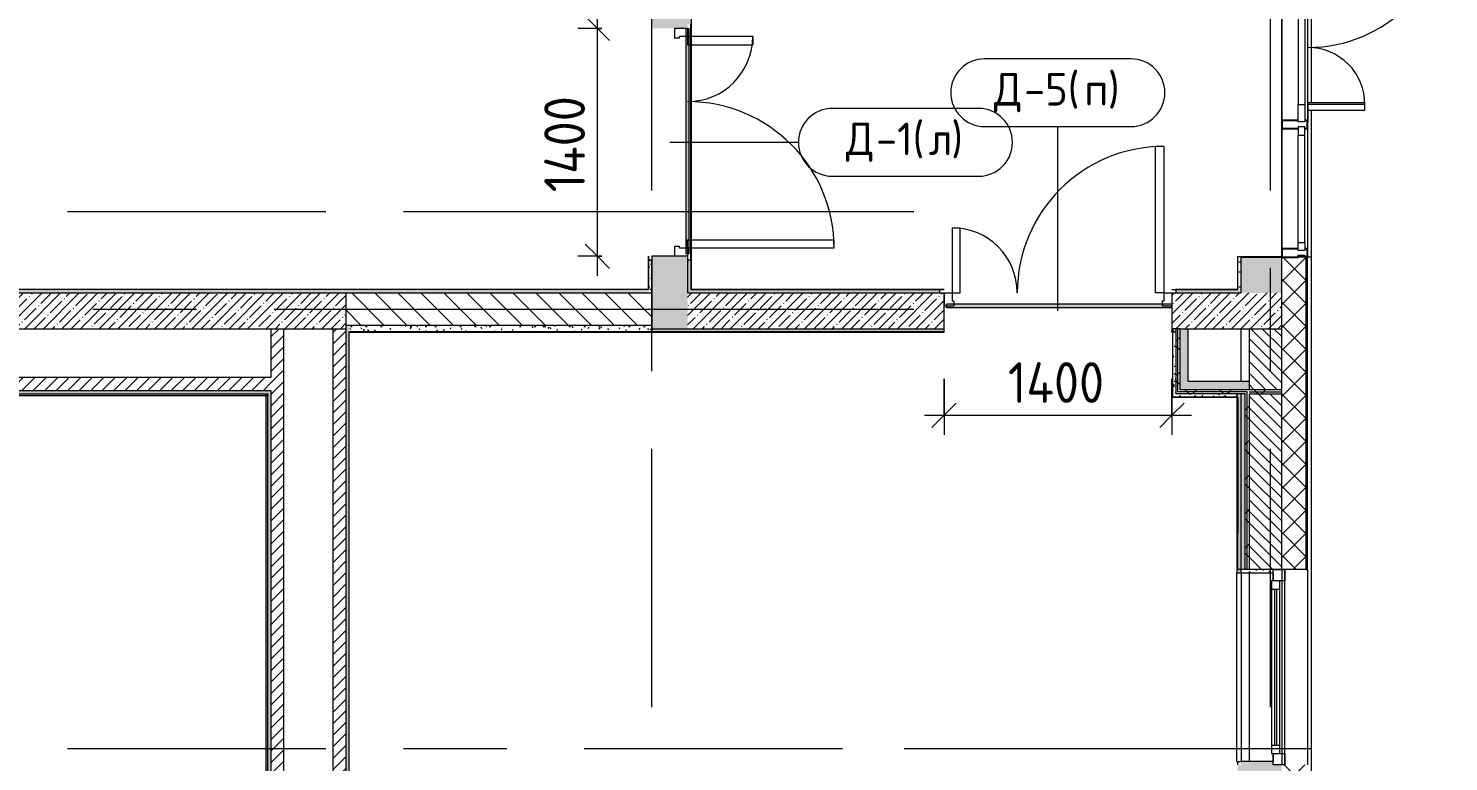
# Model space of a CAD drawing. Header units: millimetres. Extents: x 81459 to 274965, y -8553 to 29000.
# Drawn here: x 117380 to 126105, y 7720 to 12225 of the extents above; entities that cross this region are included whole.
import ezdxf

# ---------------------------------------------------------------- set-up
doc = ezdxf.new("R2010")
doc.units = ezdxf.units.MM
doc.linetypes.add('Осевая', pattern=[3175, 635, -476.25, 1587.5, -476.25])
for name, color, linetype, lineweight in [('A-ANNO-DIMS', 7, 'Continuous', 9), ('A-ANNO-DIMS-100', 7, 'Continuous', 9), ('A-DETL-GENF', 7, 'Continuous', 9), ('A-DOOR-IDEN', 7, 'Continuous', 9), ('A-GLAZ', 7, 'Continuous', 9), ('A-GLAZ-1', 7, 'Continuous', 13), ('A-GLAZ-CWMG', 7, 'Continuous', 9), ('A-GLAZ-CWMG-1', 7, 'Continuous', 25), ('A-WALL', 7, 'Continuous', 9), ('I-WALL', 7, 'Continuous', 9), ('Ограждение', 7, 'Continuous', 9), ('Оси', 7, 'Continuous', 9), ('Оси-2', 7, 'Осевая', 9), ('Поручни', 7, 'Continuous', 9)]:
    doc.layers.add(name, color=color, linetype=linetype, lineweight=lineweight)
for name, color, linetype, lineweight, true_color in [('A-DOOR-1', 1, 'Continuous', 9, 0xff0000), ('A-DOOR-2', 1, 'Continuous', 13, 0xff0000), ('A-DOOR-FRAM-1', 1, 'Continuous', 13, 0xff0000), ('A-WALL-1', 7, 'Continuous', 9, 0x3c3c3c), ('A-WALL-FNSH-1', 7, 'Continuous', 9, 0x3c3c3c)]:
    doc.layers.add(name, color=color, linetype=linetype, lineweight=lineweight, true_color=true_color)
doc.styles.add('GOST Common', font='GOST_Common.ttf', dxfattribs={"height": 200})
doc.styles.add('ISOCPEUR', font='isocpeur.ttf', dxfattribs={"width": 0.9, "height": 250})
doc.dimstyles.new('ISO-2_5_0_9К_БОЛЬШОЙ', dxfattribs={"dimscale": 304.8, "dimtxt": 248.995294, "dimasz": 0.492126, "dimexe": 0.393701, "dimexo": 0.984252, "dimgap": 0, "dimtad": 1, "dimdec": 0, "dimrnd": 10, "dimzin": 0, "dimdsep": 46, "dimtxsty": 'ISOCPEUR', "dimblk1": 'OBLIQUE', "dimblk2": 'OBLIQUE', "dimsah": 1, "dimcen": 0.09, "dimdle": 0.393701, "dimazin": 0, "dimtfac": 1, "dimtdec": 4, "dimtix": 1, "dimtmove": 0, "dimatfit": 3, "dimfxl": 1, "dimtvp": 1, "dimtolj": 1, "dimtzin": 0, "dimarcsym": 2})
pattern_1 = [(45, (0, 0), (-57.024626, 57.024626), []), (45, (57.025, 0), (-57.024626, 57.024626), [100.806, -20.161, 3.353, -16.808])]
pattern_2 = [(45, (0, 0), (-35.35534, 35.35534), [])]
pattern_3 = [(0, (0, 0), (121.92, 30.48), [10.058, -81.382, 10.058, -81.382, -487.68]), (0, (0, 0), (121.92, 30.48), [-182.88, 10.058, -172.822, 10.058, -81.382, -213.36]), (0, (0, 0), (121.92, 30.48), [-457.2, 10.058, -50.902, 10.058, -142.342]), (120, (45.72, 15.24), (-87.356454, 90.345817), [10.058, -81.382, 10.058, -81.382, -487.68]), (120, (45.72, 15.24), (-87.356454, 90.345817), [-182.88, 10.058, -172.822, 10.058, -81.382, -213.36]), (120, (45.72, 15.24), (-87.356454, 90.345817), [-457.2, 10.058, -50.902, 10.058, -142.342]), (240, (60.96, 76.2), (-34.563546, -120.825817), [10.058, -81.382, 10.058, -81.382, -487.68]), (240, (60.96, 76.2), (-34.563546, -120.825817), [-182.88, 10.058, -172.822, 10.058, -81.382, -213.36]), (240, (60.96, 76.2), (-34.563546, -120.825817), [-457.2, 10.058, -50.902, 10.058, -142.342])]
pattern_4 = [(45, (0, 0), (-106.06602, 106.06602), []), (135, (0, 0), (-106.06602, -106.06602), [])]

# ---------------------------------------------------------------- blocks, each defined once
blk = doc.blocks.new('110_Дверь_СКБ_2Ст - Д-5_п_ Из игровой в коридор-32679362-План заполнения и маркировки дверных проемов 1 этажа в осях 23_1-33')
at = {"layer": 'A-DOOR-1'}
for centre, radius, start, end in [((662.5, 110), 900, 90, 180), ((-637.5, 110), 400, 360, 90)]:
    blk.add_arc(centre, radius, start, end, dxfattribs=at)
at = {"layer": 'A-DOOR-2'}
for p, q in [((662.5, 1010), (612.5, 1010)), ((612.5, 110), (612.5, 1010)), ((662.5, 1010), (662.5, 110)), ((-637.5, 510), (-587.5, 510)), ((-637.5, 510), (-637.5, 110)), ((-587.5, 110), (-587.5, 510)), ((-637.5, 110), (-587.5, 110)), ((662.5, 110), (612.5, 110))]:
    blk.add_line(p, q, dxfattribs=at)
at = {"layer": 'A-DOOR-FRAM-1'}
for p, q in [((-687.5, 110), (-687.5, 30)), ((-687.5, 110), (-637.5, 110)), ((-637.5, 110), (-637.5, 60)), ((662.5, 110), (662.5, 60)), ((662.5, 110), (712.5, 110)), ((712.5, 110), (712.5, 30)), ((-687.5, 30), (-627.5, 30)), ((-627.5, 60), (-637.5, 60)), ((-627.5, 60), (-627.5, 30)), ((652.5, 60), (652.5, 30)), ((662.5, 60), (652.5, 60)), ((652.5, 30), (712.5, 30))]:
    blk.add_line(p, q, dxfattribs=at)
blk = doc.blocks.new('110_Дверь_СКБ_2Ст - Д-1_л_Лестничная клетка EIS60 2-32142534-План заполнения и маркировки дверных проемов 1 этажа в осях 23_1-33')
at = {"layer": 'A-DOOR-1'}
for centre, radius, start, end in [((662.5, 110), 900, 90, 180), ((-637.5, 110), 400, 360, 90)]:
    blk.add_arc(centre, radius, start, end, dxfattribs=at)
at = {"layer": 'A-DOOR-2'}
for p, q in [((662.5, 1010), (612.5, 1010)), ((612.5, 110), (612.5, 1010)), ((662.5, 1010), (662.5, 110)), ((-637.5, 510), (-587.5, 510)), ((-637.5, 510), (-637.5, 110)), ((-587.5, 110), (-587.5, 510)), ((-637.5, 110), (-587.5, 110)), ((662.5, 110), (612.5, 110))]:
    blk.add_line(p, q, dxfattribs=at)
at = {"layer": 'A-DOOR-FRAM-1'}
for p, q in [((-687.5, 110), (-687.5, 30)), ((-687.5, 110), (-637.5, 110)), ((-637.5, 110), (-637.5, 60)), ((662.5, 110), (662.5, 60)), ((662.5, 110), (712.5, 110)), ((712.5, 110), (712.5, 30)), ((-687.5, 30), (-627.5, 30)), ((-627.5, 60), (-637.5, 60)), ((-627.5, 60), (-627.5, 30)), ((652.5, 60), (652.5, 30)), ((662.5, 60), (652.5, 60)), ((652.5, 30), (712.5, 30))]:
    blk.add_line(p, q, dxfattribs=at)
blk = doc.blocks.new('120_Окно_СКБ_1Ст - 120_Окно_СКБ_1Ст 1200х2500_h_ с форточкой 3-24161067-План заполнения и маркировки дверных проемов 1 этажа в осях 23_1-33')
at = {"layer": 'A-GLAZ'}
for p, q in [((600, -57), (-600, -57)), ((-580, -127), (-530, -127)), ((-480, -107), (480, -107)), ((480, -117), (-480, -117)), ((530, -127), (580, -127))]:
    blk.add_line(p, q, dxfattribs=at)
at = {"layer": 'A-GLAZ-1'}
for p, q in [((-600, -127), (-600, -57)), ((-600, -57), (-530, -57)), ((-530, -57), (-530, -127)), ((530, -87), (-530, -87)), ((-530, -87), (-530, -137)), ((-480, -137), (-480, -87)), ((480, -137), (480, -87)), ((530, -127), (530, -57)), ((530, -57), (600, -57)), ((530, -137), (530, -87)), ((600, -57), (600, -127)), ((-530, -127), (-600, -127)), ((-530, -137), (530, -137)), ((600, -127), (530, -127))]:
    blk.add_line(p, q, dxfattribs=at)
blk = doc.blocks.new('PNS_Панель прямоугольная - Нр_Стекло - 40мм-24160822-План заполнения и маркировки дверных проемов 1 этажа в осях 23_1-33')
at = {"layer": 'A-GLAZ'}
for p, q in [((-330, 40), (330, 40)), ((-330, 0), (330, 0))]:
    blk.add_line(p, q, dxfattribs=at)
at = {"layer": 'A-GLAZ-1'}
for p, q in [((-380, 0), (-380, 40)), ((-380, 40), (-330, 40)), ((-330, 40), (-330, 0)), ((380, 40), (330, 40)), ((330, 40), (330, 0)), ((380, 0), (380, 40)), ((-330, 0), (-380, 0)), ((330, 0), (380, 0))]:
    blk.add_line(p, q, dxfattribs=at)
blk = doc.blocks.new('Прямоугольный импост - Импост структурный с накладкой - 160мм-23689442-План заполнения и маркировки дверных проемов 1 этажа в осях 23_1-33')
at = {"layer": 'A-GLAZ-CWMG'}
for p, q in [((125081, 11610), (125081, 10870)), ((125238, 11610), (125238, 10870))]:
    blk.add_line(p, q, dxfattribs=at)
blk = doc.blocks.new('Дверь_Витражная_СКБ_2Ст - ВН-6-31912847-План заполнения и маркировки дверных проемов 1 этажа в осях 23_1-33')
at = {"layer": 'A-DETL-GENF'}
for p, q in [((-715, -20), (-715, -17)), ((-715, -17), (-715, -20)), ((-607, -20), (-715, -20)), ((-715, -20), (-607, -20)), ((-598, -20), (-643, -20)), ((-643, -20), (-643, -370)), ((-607, -17), (-607, -20)), ((-607, -20), (-607, -17)), ((-598, -370), (-598, -20)), ((562, -20), (562, -884)), ((607, -20), (562, -20)), ((607, -17), (607, -20)), ((607, -17), (607, -20)), ((607, -884), (607, -20)), ((607, -20), (715, -20)), ((607, -20), (715, -20)), ((715, -20), (715, -17)), ((715, -20), (715, -17)), ((-643, -370), (-598, -370)), ((562, -884), (607, -884))]:
    blk.add_line(p, q, dxfattribs=at)
at = {"layer": 'A-DOOR-1'}
for p, q in [((-607, -370), (-607, -20)), ((607, -884), (607, -20))]:
    blk.add_line(p, q, dxfattribs=at)
for centre, radius, start, end in [((-607, -20), 350, 270, 0), ((607, -20), 864, 180, 270)]:
    blk.add_arc(centre, radius, start, end, dxfattribs=at)
at = {"layer": 'A-DOOR-2'}
for p, q in [((-715, 40), (-607, 40)), ((-715, 0), (-715, 40)), ((-607, 40), (-607, 0)), ((607, 40), (715, 40)), ((607, 0), (607, 40)), ((715, 40), (715, 0)), ((-607, 0), (-715, 0)), ((715, 0), (607, 0))]:
    blk.add_line(p, q, dxfattribs=at)
blk = doc.blocks.new('Прямоугольный импост - Импост структурный с накладкой - 160мм-23689444-План заполнения и маркировки дверных проемов 1 этажа в осях 23_1-33')
at = {"layer": 'A-GLAZ-CWMG'}
for p, q in [((125081, 13070), (125081, 11660)), ((125238, 13070), (125238, 11660)), ((125181, 12972), (125181, 11758)), ((125221, 12972), (125221, 11758))]:
    blk.add_line(p, q, dxfattribs=at)
blk = doc.blocks.new('Прямоугольный импост - Импост структурный с накладкой - 160мм-22960522-План заполнения и маркировки дверных проемов 1 этажа в осях 23_1-33')
at = {"layer": 'A-GLAZ-CWMG-1'}
for p, q in [((-25, 0), (-25, 17)), ((-25, 17), (25, 17)), ((25, 17), (25, 0)), ((-25, -140), (-25, -40)), ((25, -40), (25, -140)), ((25, -140), (-25, -140))]:
    blk.add_line(p, q, dxfattribs=at)
blk = doc.blocks.new('Прямоугольный импост - Импост структурный с накладкой - 160мм-18691766-План заполнения и маркировки дверных проемов 1 этажа в осях 23_1-33')
at = {"layer": 'A-GLAZ-CWMG-1'}
for p, q in [((0, 17), (-50, 17)), ((-50, 17), (-50, 0)), ((-10, -40), (-10, 0)), ((-10, 0), (0, 0)), ((0, 0), (0, 17)), ((-50, -40), (-50, -140)), ((0, -40), (-10, -40)), ((0, -140), (0, -40)), ((-50, -140), (0, -140))]:
    blk.add_line(p, q, dxfattribs=at)
blk = doc.blocks.new('Ограждение - Ограждение-32872655-План заполнения и маркировки дверных проемов 1 этажа в осях 23_1-33')
at = {"layer": 'Ограждение'}
blk.add_hatch(color=256, dxfattribs=at).paths.add_polyline_path([(124405, 10510), (124405, 10530), (123020, 10530), (123020, 10510)])
at = {"layer": 'Поручни'}
for p, q in [((123020, 10510), (123020, 10530)), ((124405, 10530), (123020, 10530)), ((123020, 10510), (124405, 10510))]:
    blk.add_line(p, q, dxfattribs=at)
blk = doc.blocks.new('Ограждение - Ограждение-33123545-План заполнения и маркировки дверных проемов 1 этажа в осях 23_1-33')
at = {"layer": 'Ограждение'}
blk.add_hatch(color=256, dxfattribs=at).paths.add_polyline_path([(121419.7, 10839.9), (121439.7, 10839.9), (121439.7, 12224.9), (121419.7, 12224.9)])
at = {"layer": 'Поручни'}
for p, q in [((121419.7, 12224.9), (121439.7, 12224.9)), ((121419.7, 12224.9), (121419.7, 10839.9)), ((121439.7, 10839.9), (121439.7, 12224.9)), ((121439.7, 10839.9), (121419.7, 10839.9))]:
    blk.add_line(p, q, dxfattribs=at)
blk = doc.blocks.new('М_двери - Типоразмер_рамка-25223575-План заполнения и маркировки дверных проемов 1 этажа в осях 23_1-33')
at = {"layer": 'A-DOOR-IDEN'}
for p, q in [((4.496, 2.08), (-4.496, 2.08)), ((-4.496, -2.08), (4.496, -2.08))]:
    blk.add_line(p, q, dxfattribs=at)
for centre, start, end in [((-4.496, 0), 90, 270), ((4.496, 0), 270, 90)]:
    blk.add_arc(centre, 2.08, start, end, dxfattribs=at)
blk = doc.blocks.new('DIMBLOCK55-План заполнения и маркировки дверных проемов 1 этажа в осях 23_1-33')
at = {"layer": 'A-ANNO-DIMS-100'}
for p, q in [((120875.8, 10705), (120875.8, 12345)), ((120902, 12225), (120755.8, 12225)), ((120875.8, 12225), (120902, 12225)), ((120902, 10825), (120755.8, 10825)), ((120875.8, 10825), (120902, 10825))]:
    blk.add_line(p, q, dxfattribs=at)
at = {"layer": 'A-ANNO-DIMS-100', "lineweight": 20}
for p, q in [((120875.8, 12225), (120800.8, 12300)), ((120875.8, 12225), (120950.8, 12150)), ((120875.8, 10825), (120800.8, 10900)), ((120875.8, 10825), (120950.8, 10750))]:
    blk.add_line(p, q, dxfattribs=at)
at = {"layer": 'A-ANNO-DIMS-100', "color": 0, "insert": (120549.2, 11218.5), "char_height": 250, "width": 735.494, "attachment_point": 1, "rotation": 90, "line_spacing_factor": 1.149209, "style": 'ISOCPEUR'}
blk.add_mtext('1400', dxfattribs=at)
blk = doc.blocks.new('_Oblique')
at = {"color": 0, "linetype": 'ByBlock', "lineweight": -2}
blk.add_line((-0.5, -0.5), (0.5, 0.5), dxfattribs=at)
blk = doc.blocks.new('DIMBLOCK56-План заполнения и маркировки дверных проемов 1 этажа в осях 23_1-33')
at = {"layer": 'A-ANNO-DIMS-100'}
for p, q in [((123005, 10072), (123005, 9727.7)), ((123005, 9847.7), (123005, 10072)), ((124405, 10072), (124405, 9727.7)), ((124405, 9847.7), (124405, 10072)), ((122885, 9847.7), (124525, 9847.7))]:
    blk.add_line(p, q, dxfattribs=at)
at = {"layer": 'A-ANNO-DIMS-100', "lineweight": 20}
for p, q in [((123005, 9847.7), (123080, 9922.7)), ((124405, 9847.7), (124480, 9922.7)), ((123005, 9847.7), (122930, 9772.7)), ((124405, 9847.7), (124330, 9772.7))]:
    blk.add_line(p, q, dxfattribs=at)
at = {"layer": 'A-ANNO-DIMS-100', "color": 0, "insert": (123398.5, 10174.3), "char_height": 250, "width": 735.494, "attachment_point": 1, "line_spacing_factor": 1.149209, "style": 'ISOCPEUR'}
blk.add_mtext('1400', dxfattribs=at)

msp = doc.modelspace()

# ---------------------------------------------------------------- hatches: boundary and pattern name
at = {"layer": 'A-WALL'}
h = msp.add_hatch(dxfattribs=at)
h.set_pattern_fill('FP_5', color=256, style=0, pattern_type=2)
h.set_pattern_definition([(45, (0, 0), (-70.71068, 70.71068), []), (135, (0, 0), (-70.71068, -70.71068), [])])
h.paths.add_polyline_path([(125080, -250), (125230, -250), (125230, 7700), (125080, 7700), (125080, -100)])
h.paths.add_polyline_path([(125230, 8900), (125230, 10820), (125080, 10820), (125080, 8900)])
h.paths.add_polyline_path([(125080, 13120), (125230, 13120), (125230, 13670), (125080, 13670)])
h.paths.add_polyline_path([(125080, 15220), (125230, 15220), (125230, 21550), (125080, 21550), (125080, 17271)])
h = msp.add_hatch(dxfattribs=at)
h.set_pattern_fill('FP_1', color=256, style=0, pattern_type=2)
h.set_pattern_definition([(135, (0, 0), (-35.35534, -35.35534), [])])
h.paths.add_polyline_path([(125080, 8900), (125080, 9980), (124880, 9980), (124880, 8900)])
h.paths.add_polyline_path([(125080, 10005), (125080, 10380), (124880, 10380), (124880, 10005)])
at = {"layer": 'I-WALL'}
h = msp.add_hatch(dxfattribs=at)
h.set_pattern_fill('FP_2', color=256, style=0, pattern_type=2)
h.set_pattern_definition(pattern_1)
h.paths.add_polyline_path([(124830, 10600), (125080, 10600), (125080, 10820), (124830, 10820)])
h.paths.add_polyline_path([(125080, 13120), (125080, 13670), (124830, 13670), (124830, 13120)])
h.paths.add_polyline_path([(125080, 15220), (125080, 21400), (124830, 21400), (124830, 15220)])
h = msp.add_hatch(dxfattribs=at)
h.set_pattern_fill('FP_31', color=256, style=0, pattern_type=2)
h.set_pattern_definition(pattern_3)
h.paths.add_polyline_path([(121430, 10600), (121450, 10600), (121450, 10800), (121430, 10800)])
h.paths.add_polyline_path([(121430, 12250), (121450, 12250), (121450, 18830), (121430, 18830), (121430, 12399.2)])
h = msp.add_hatch(dxfattribs=at)
h.set_pattern_fill('FP_2', color=256, style=0, pattern_type=2)
h.set_pattern_definition(pattern_1)
h.paths.add_polyline_path([(121430, 10380), (121430, 10825), (121210, 10825), (121210, 10380)])
h.paths.add_polyline_path([(121430, 12225), (121430, 13400), (121210, 13400), (121210, 12225)])
h.paths.add_polyline_path([(121430, 13900), (121430, 18600), (121210, 18600), (121210, 13900), (121222, 13900)])
h = msp.add_hatch(dxfattribs=at)
h.set_pattern_fill('FP_31', color=256, style=0, pattern_type=2)
h.set_pattern_definition(pattern_3)
h.paths.add_polyline_path([(124810, 10620), (124830, 10620), (124830, 10821), (124810, 10820)])
h.paths.add_polyline_path([(124810, 13120), (124830, 13120), (124830, 13450), (124810, 13450), (124810, 13429)])
h = msp.add_hatch(dxfattribs=at)
h.set_pattern_fill('FP_31', color=256, style=0, pattern_type=2)
h.set_pattern_definition(pattern_3)
h.paths.add_polyline_path([(121190, 10600), (121210, 10600), (121210, 10800), (121190, 10800), (121190, 10620)])
h.paths.add_polyline_path([(121210, 12250), (121210, 12430), (121190, 12430), (121190, 12250)])
h = msp.add_hatch(dxfattribs=at)
h.set_pattern_fill('FP_31', color=256, style=0, pattern_type=2)
h.set_pattern_definition(pattern_3)
h.paths.add_polyline_path([(121190, 10600), (121190, 10620), (111180, 10620), (111180, 10600), (119131.8, 10600)])
h.paths.add_polyline_path([(110230, 10600), (110230, 10620), (109130, 10620), (109130, 10600)])
h.paths.add_polyline_path([(107680, 10600), (107680, 10620), (105095, 10620), (105095, 10600), (105839.1, 10600)])
h.paths.add_polyline_path([(103645, 10600), (103645, 10620), (100809, 10620), (100809, 10600)])
h = msp.add_hatch(dxfattribs=at)
h.set_pattern_fill('FP_4', color=256, style=0, pattern_type=2)
h.set_pattern_definition([(135, (0, 0), (-70.71068, -70.71068), [])])
h.paths.add_polyline_path([(121210, 10400), (121210, 10600), (119330, 10600), (119330, 10400)])
h.paths.add_polyline_path([(111930, 10400), (111930, 10600), (111180, 10600), (111180, 10400)])
h.paths.add_polyline_path([(110230, 10400), (110230, 10600), (109105, 10600), (109105, 10400), (110150, 10400)])
h.paths.add_polyline_path([(107350, 10400), (107705, 10400), (107705, 10600), (107350, 10600)])
h = msp.add_hatch(dxfattribs=at)
h.set_pattern_fill('FP_2', color=256, style=0, pattern_type=2)
h.set_pattern_definition(pattern_1)
h.paths.add_polyline_path([(119330, 10380), (119330, 10600), (111930, 10600), (111930, 10380), (119131.8, 10380)])
h = msp.add_hatch(dxfattribs=at)
h.set_pattern_fill('FP_2', color=256, style=0, pattern_type=2)
h.set_pattern_definition(pattern_1)
h.paths.add_polyline_path([(124880, 10380), (125080, 10380), (125080, 10600), (124405, 10600), (124405, 10380), (124781.2, 10380)])
h.paths.add_polyline_path([(123005, 10380), (123005, 10600), (121430, 10600), (121430, 10380), (121790.4, 10380)])
h = msp.add_hatch(dxfattribs=at)
h.set_pattern_fill('FP_31', color=256, style=0, pattern_type=2)
h.set_pattern_definition(pattern_3)
h.paths.add_polyline_path([(124830, 10600), (124830, 10620), (124430, 10620), (124430, 10600), (124448.9, 10600)])
h.paths.add_polyline_path([(121790.4, 10600), (122980, 10600), (122980, 10620), (121450, 10620), (121450, 10600)])
h = msp.add_hatch(dxfattribs=at)
h.set_pattern_fill('FP_31', color=256, style=0, pattern_type=2)
h.set_pattern_definition(pattern_3)
h.paths.add_polyline_path([(119350, 5180), (119350, 10400), (119330, 10400), (119330, 5180)])
h = msp.add_hatch(dxfattribs=at)
h.set_pattern_fill('FP_31', color=256, style=0, pattern_type=2)
h.set_pattern_definition(pattern_3)
h.paths.add_polyline_path([(119350, 10360), (121210, 10360), (121210, 10400), (119350, 10400)])
h = msp.add_hatch(dxfattribs=at)
h.set_pattern_fill('FP_3', color=256, style=0, pattern_type=2)
h.set_pattern_definition(pattern_2)
h.paths.add_polyline_path([(118950, 5400), (118950, 10380), (118870, 10380), (118870, 5400)])
h = msp.add_hatch(dxfattribs=at)
h.set_pattern_fill('FP_3', color=256, style=0, pattern_type=2)
h.set_pattern_definition(pattern_2)
h.paths.add_polyline_path([(119330, 5400), (119330, 10380), (119250, 10380), (119250, 5400)])
h = msp.add_hatch(dxfattribs=at)
h.set_pattern_fill('FP_31', color=256, style=0, pattern_type=2)
h.set_pattern_definition(pattern_3)
h.paths.add_polyline_path([(124405, 10360), (124430, 10360), (124430, 10380), (124405, 10380)])
h.paths.add_polyline_path([(123005, 10360), (123005, 10380), (121210, 10380), (121210, 10360), (121790.4, 10360)])
h = msp.add_hatch(dxfattribs=at)
h.set_pattern_fill('FP_31', color=256, style=0, pattern_type=2)
h.set_pattern_definition(pattern_3)
h.paths.add_polyline_path([(124430, 9980), (124430, 10380), (124410, 10380), (124410, 9980)])
h = msp.add_hatch(dxfattribs=at)
h.set_pattern_fill('FP_32', color=256, style=0, pattern_type=2)
h.set_pattern_definition(pattern_4)
h.paths.add_polyline_path([(124442.5, 9980), (124442.5, 10380), (124430, 10380), (124430, 9980)])
h = msp.add_hatch(dxfattribs=at)
h.set_pattern_fill('FP_32', color=256, style=0, pattern_type=2)
h.set_pattern_definition(pattern_4)
h.paths.add_polyline_path([(124442.5, 9992.5), (124455, 9992.5), (124455, 10380), (124442.5, 10380)])
for points in [[(124505, 10005), (124505, 10380), (124455, 10380), (124455, 10005)], [(124880, 10005), (124880, 10055), (124505, 10055), (124505, 10005), (124781.2, 10005)], [(118850, 9969), (118850, 9980), (112030, 9980), (112030, 9969), (116473.3, 9969)], [(118850, 5420), (118850, 9980), (118839, 9980), (118839, 5420)], [(124805, 8879.5), (124830, 8879.5), (124830, 8900), (124855, 8900), (124855, 9980), (124805, 9980), (124805, 9959)]]:
    msp.add_hatch(color=256, dxfattribs=at).paths.add_polyline_path(points)
h = msp.add_hatch(dxfattribs=at)
h.set_pattern_fill('FP_3', color=256, style=0, pattern_type=2)
h.set_pattern_definition(pattern_2)
h.paths.add_polyline_path([(118870, 10000), (118870, 10080), (112010, 10080), (112010, 10000), (116473.3, 10000)])
h = msp.add_hatch(dxfattribs=at)
h.set_pattern_fill('FP_31', color=256, style=0, pattern_type=2)
h.set_pattern_definition(pattern_3)
h.paths.add_polyline_path([(118850, 9980), (118870, 9980), (118870, 10000), (112030, 10000), (112030, 9980), (118839, 9980)])
h = msp.add_hatch(dxfattribs=at)
h.set_pattern_fill('FP_31', color=256, style=0, pattern_type=2)
h.set_pattern_definition(pattern_3)
h.paths.add_polyline_path([(118850, 5420), (118870, 5420), (118870, 9980), (118850, 9980), (118850, 5431)])
h = msp.add_hatch(dxfattribs=at)
h.set_pattern_fill('FP_31', color=256, style=0, pattern_type=2)
h.set_pattern_definition(pattern_3)
h.paths.add_polyline_path([(124448.9, 9960), (124810, 9960), (124810, 9980), (124410, 9980), (124410, 9960)])
h = msp.add_hatch(dxfattribs=at)
h.set_pattern_fill('FP_32', color=256, style=0, pattern_type=2)
h.set_pattern_definition(pattern_4)
h.paths.add_polyline_path([(124855, 9980), (124867.5, 9980), (124867.5, 9992.5), (124442.5, 9992.5), (124442.5, 9980), (124830, 9980)])
h.paths.add_polyline_path([(124880, 9980), (125080, 9980), (125080, 9992.5), (124880, 9992.5)])
h = msp.add_hatch(dxfattribs=at)
h.set_pattern_fill('FP_32', color=256, style=0, pattern_type=2)
h.set_pattern_definition(pattern_4)
h.paths.add_polyline_path([(124781.2, 9992.5), (125080, 9992.5), (125080, 10005), (124455, 10005), (124455, 9992.5), (124505, 9992.5)])
h = msp.add_hatch(dxfattribs=at)
h.set_pattern_fill('FP_31', color=256, style=0, pattern_type=2)
h.set_pattern_definition(pattern_3)
h.paths.add_polyline_path([(124830, 160), (124830, 7700), (124810, 7700), (124810, 160)])
h.paths.add_polyline_path([(124830, 8900), (124830, 9980), (124810, 9980), (124810, 8900)])
h = msp.add_hatch(dxfattribs=at)
h.set_pattern_fill('FP_32', color=256, style=0, pattern_type=2)
h.set_pattern_definition(pattern_4)
h.paths.add_polyline_path([(124867.5, 8900), (124867.5, 9980), (124855, 9980), (124855, 8900)])
h = msp.add_hatch(dxfattribs=at)
h.set_pattern_fill('FP_32', color=256, style=0, pattern_type=2)
h.set_pattern_definition(pattern_4)
h.paths.add_polyline_path([(124867.5, 8900), (124880, 8900), (124880, 9992.5), (124867.5, 9992.5), (124867.5, 9963.3)])
h = msp.add_hatch(dxfattribs=at)
h.set_pattern_fill('FP_31', color=256, style=0, pattern_type=2)
h.set_pattern_definition(pattern_3)
h.paths.add_polyline_path([(125028, 8880), (125028, 8900), (124830, 8900), (124830, 8880)])
h = msp.add_hatch(dxfattribs=at)
h.set_pattern_fill('FP_2', color=256, style=0, pattern_type=2)
h.set_pattern_definition(pattern_1)
h.paths.add_polyline_path([(125080, -100), (125080, 7700), (125028, 7700), (125028, 7720), (124830, 7720), (124830, -100)])

# ---------------------------------------------------------------- linework, layer by layer
at = {"layer": 'A-DOOR-IDEN'}
for p, q in [((123705, 10490), (123704.2, 11621.9)), ((121320, 11525), (122110.6, 11525))]:
    msp.add_line(p, q, dxfattribs=at)
at = {"layer": 'A-WALL'}
for p, q in [((125080, 8900), (125080, 21400)), ((125260, 12927), (125260, 11767)), ((125260, 11722), (125260, -280)), ((124810, 10620), (124810, 10821)), ((125230, 8900), (125230, 10820)), ((125233, 8900), (125233, 10820)), ((125260, 10820), (125238, 10820)), ((121190, 10620), (121190, 10800)), ((121450, 10800), (121450, 10620)), ((121190, 10620), (111180, 10620)), ((122980, 10620), (121450, 10620)), ((121450, 10620), (121451, 10620)), ((121451, 10621), (121451, 10620)), ((121451, 10620), (122980, 10620)), ((124809, 10620), (124430, 10620)), ((124430, 10620), (124809, 10620)), ((124809, 10620), (124809, 10621)), ((124809, 10620), (124810, 10620)), ((124809, 10620), (124810, 10620)), ((119350, 5180), (119350, 10360)), ((121210, 10360), (119350, 10360)), ((121210, 10380), (123005, 10380)), ((124455, 10380), (124405, 10380)), ((124430, 10380), (124430, 9980)), ((124442.5, 9992.5), (124442.5, 10380)), ((124455, 10005), (124455, 10380)), ((112030, 9980), (118850, 9980)), ((118850, 9980), (118850, 9969)), ((124855, 9980), (124430, 9980)), ((124867.5, 9992.5), (124442.5, 9992.5)), ((125080, 10005), (124455, 10005)), ((124855, 8900), (124855, 9980)), ((124867.5, 8900), (124867.5, 9992.5)), ((124880, 9992.5), (125080, 9992.5)), ((124880, 9980), (124880, 8900)), ((124880, 9980), (125080, 9980)), ((125238, 8900), (125238, 7700))]:
    msp.add_line(p, q, dxfattribs=at)
at = {"layer": 'A-WALL-1'}
for p, q in [((121210, 10825), (121210, 10360)), ((121430, 10825), (121210, 10825)), ((121430, 10825), (121430, 10600)), ((124830, 10821), (124810, 10821)), ((124830, 10600), (124830, 10821)), ((125230, 10820), (125080, 10820)), ((121210, 10800), (121190, 10800)), ((121210, 10600), (121210, 10800)), ((121450, 10800), (121430, 10800)), ((111180, 10600), (121210, 10600)), ((119330, 10600), (119330, 5179)), ((121430, 10600), (123005, 10600)), ((122980, 10600), (122980, 10620)), ((123005, 10360), (123005, 10600)), ((124405, 10600), (124405, 10360)), ((124405, 10600), (124830, 10600)), ((124430, 10620), (124430, 10600)), ((121210, 10400), (119330, 10400)), ((121210, 10360), (121210, 10400)), ((111930, 10380), (119330, 10380)), ((118870, 10380), (118870, 10080)), ((118950, 5400), (118950, 10380)), ((119250, 10380), (119250, 5400)), ((121210, 10360), (123005, 10360)), ((124405, 10360), (124430, 10360)), ((124410, 10380), (124410, 10359.5)), ((124455, 10380), (125080, 10380)), ((124505, 10055), (124505, 10380)), ((124880, 10380), (124880, 10005)), ((118870, 10080), (112010, 10080)), ((124880, 10055), (124505, 10055)), ((112010, 10000), (118870, 10000)), ((118870, 10000), (118870, 5400)), ((124805, 9980), (124805, 8879.5)), ((124805, 9960), (124810, 9960)), ((124810, 9960), (124810, 9123.3)), ((124830, 8880), (124830, 9980)), ((125230, 8900), (124810, 8900)), ((125028, 8880), (125028, 8900)), ((124805, 8879.5), (124830, 8879.5)), ((124830, 8880), (125028, 8880))]:
    msp.add_line(p, q, dxfattribs=at)
at = {"layer": 'A-WALL-FNSH-1'}
for p, q in [((121190, 10825), (121189, 10825)), ((121189, 10825), (121189, 10621)), ((121190, 10800), (121190, 10825)), ((121451, 10825), (121450, 10825)), ((124810, 10821), (124809, 10821)), ((124809, 10821), (124809, 10621)), ((124810, 10820), (124809, 10820)), ((125080, 10821), (124830, 10821)), ((124830, 10820), (125080, 10820)), ((125238, 10820), (125230, 10820)), ((125238, 8900), (125238, 10820)), ((121189, 10621), (111180, 10621)), ((123005, 10621), (121451, 10621)), ((122980, 10620), (123005, 10620)), ((123005, 10620), (123005, 10621)), ((124405, 10621), (124405, 10620)), ((124405, 10620), (124430, 10620)), ((124809, 10621), (124799.5, 10621)), ((119351, 5179), (119351, 10359)), ((119351, 10359), (123005, 10359)), ((123005, 10360), (121210, 10360)), ((123005, 10359), (123005, 10360)), ((124405.5, 10360), (124405, 10360)), ((124405, 10360), (124405, 10359)), ((124405, 10359), (124405.5, 10359)), ((124405.5, 10359), (124405.5, 10360)), ((124410, 10359.5), (124409, 10359.5)), ((124409, 10359.5), (124409, 9959)), ((124410, 9960), (124410, 10359.5)), ((112030, 9969), (118850, 9969)), ((118839, 9980), (118839, 5420)), ((118850, 5431), (118850, 9969)), ((124409, 9959), (124805, 9959)), ((124805, 9960), (124410, 9960)), ((124810, 9655.1), (124809, 9655.1)), ((124809, 9655.1), (124809, 9601.2)), ((124809, 9601.2), (124810, 9601.2)), ((124810, 9440.5), (124809, 9440.5)), ((124809, 9440.5), (124809, 9376.8)), ((124809, 9376.8), (124810, 9376.8)), ((124810, 9123.3), (124809, 9123.3)), ((124809, 9123.3), (124809, 8900)), ((124810, 8900), (124810, 9123.3)), ((124809, 8900), (124810, 8900)), ((125230, 8900), (125238, 8900)), ((124830, 8880), (124830, 8879)), ((124830, 8879), (125028, 8879)), ((125028, 8879), (125028, 8880)), ((125028, 7721), (124830, 7721)), ((124830, 7721), (124830, 7720)), ((125028, 7720), (125028, 7721))]:
    msp.add_line(p, q, dxfattribs=at)
at = {"layer": 'I-WALL'}
for p, q in [((121451, 13748.4), (121451, 10621)), ((121450, 10800), (121450, 12250)), ((124405, 10621), (124799.5, 10621)), ((124799.5, 10620), (124799.5, 10621)), ((124830, 10055), (124830, 10380)), ((125080, 8900), (125080, 7700)), ((124805, 7721), (124805, 8879.5)), ((124830, 8879), (124830, 7721)), ((124880, 8880), (124880, 7721)), ((124805, 7721), (124830, 7721)), ((124810, 7700.8), (124810, 7721))]:
    msp.add_line(p, q, dxfattribs=at)
at = {"layer": 'Оси'}
for p, q in [((120319, 11100), (122819, 11100)), ((120319, 10500), (122819, 10500)), ((122760, 7800), (125260, 7800))]:
    msp.add_line(p, q, dxfattribs=at)
at = {"layer": 'Оси-2'}
for p, q in [((121210, 593.7), (121210, 19415.1)), ((125010, 593.7), (125010, 19415.1)), ((84758.6, 11100), (120319, 11100)), ((86028.6, 10500), (120319, 10500)), ((84758.6, 7800), (122760, 7800))]:
    msp.add_line(p, q, dxfattribs=at)

# ---------------------------------------------------------------- block references
at = {"layer": 'A-DOOR-1'}
for name, p, rotation in [('Дверь_Витражная_СКБ_2Ст - ВН-6-31912847-План заполнения и маркировки дверных проемов 1 этажа в осях 23_1-33', (125221, 12365), 89.99999999999957), ('110_Дверь_СКБ_2Ст - Д-1_л_Лестничная клетка EIS60 2-32142534-План заполнения и маркировки дверных проемов 1 этажа в осях 23_1-33', (121320, 11537.5), 269.9999999999999)]:
    msp.add_blockref(name, p, dxfattribs=dict(at, rotation=rotation))
msp.add_blockref('110_Дверь_СКБ_2Ст - Д-5_п_ Из игровой в коридор-32679362-План заполнения и маркировки дверных проемов 1 этажа в осях 23_1-33', (123692.5, 10490), dxfattribs=at)
at = {"layer": 'A-DOOR-IDEN', "xscale": 99.99999999999993, "yscale": 99.99999999999993, "zscale": 99.99999999999993}
for p in [(123704.2, 11829.9), (122768.2, 11525)]:
    msp.add_blockref('М_двери - Типоразмер_рамка-25223575-План заполнения и маркировки дверных проемов 1 этажа в осях 23_1-33', p, dxfattribs=at)
at = {"layer": 'A-GLAZ', "rotation": 269.9999999999999}
msp.add_blockref('120_Окно_СКБ_1Ст - 120_Окно_СКБ_1Ст 1200х2500_h_ с форточкой 3-24161067-План заполнения и маркировки дверных проемов 1 этажа в осях 23_1-33', (125155, 8300), dxfattribs=at)
at = {"layer": 'A-GLAZ-1', "rotation": 89.99999999999957}
msp.add_blockref('PNS_Панель прямоугольная - Нр_Стекло - 40мм-24160822-План заполнения и маркировки дверных проемов 1 этажа в осях 23_1-33', (125221, 11240), dxfattribs=at)
at = {"layer": 'A-GLAZ-CWMG'}
for name in ['Прямоугольный импост - Импост структурный с накладкой - 160мм-23689444-План заполнения и маркировки дверных проемов 1 этажа в осях 23_1-33', 'Прямоугольный импост - Импост структурный с накладкой - 160мм-23689442-План заполнения и маркировки дверных проемов 1 этажа в осях 23_1-33']:
    msp.add_blockref(name, (0, 0), dxfattribs=at)
at = {"layer": 'A-GLAZ-CWMG', "extrusion": (0, 0, -1), "rotation": 90.00000000000044}
msp.add_blockref('Прямоугольный импост - Импост структурный с накладкой - 160мм-22960522-План заполнения и маркировки дверных проемов 1 этажа в осях 23_1-33', (-125221, 11635), dxfattribs=at)
at = {"layer": 'A-GLAZ-CWMG', "rotation": 269.9999999999995}
msp.add_blockref('Прямоугольный импост - Импост структурный с накладкой - 160мм-18691766-План заполнения и маркировки дверных проемов 1 этажа в осях 23_1-33', (125221, 10820), dxfattribs=at)
at = {"layer": 'Поручни'}
for name in ['Ограждение - Ограждение-33123545-План заполнения и маркировки дверных проемов 1 этажа в осях 23_1-33', 'Ограждение - Ограждение-32872655-План заполнения и маркировки дверных проемов 1 этажа в осях 23_1-33']:
    msp.add_blockref(name, (0, 0), dxfattribs=at)

# ---------------------------------------------------------------- texts
at = {"layer": 'A-DOOR-IDEN', "char_height": 200, "attachment_point": 1, "style": 'GOST Common'}
for s, insert, width in [('-5(', (123496.7, 11951.1), 448.945), ('\\fGOST Common|b0|i0|c204|p34|;)', (124012.6, 11951.1), 96.202), ('\\fGOST Common|b0|i0|c204|p34|;Д', (123311.5, 11951.1), 224.472), ('\\fGOST Common|b0|i0|c204|p34|;п', (123867.1, 11951.1), 176.371), ('\\fGOST Common|b0|i0|c204|p34|;Д', (122402, 11646.2), 224.472), ('-1(', (122587.2, 11646.2), 392.827), ('\\fGOST Common|b0|i0|c204|p34|;)', (123050.2, 11646.2), 96.202), ('\\fGOST Common|b0|i0|c204|p34|;л', (122911.3, 11646.2), 168.354)]:
    msp.add_mtext(s, dxfattribs=dict(at, insert=insert, width=width))

# ---------------------------------------------------------------- dimensions: what is measured, and where the dimension line sits
at = {"layer": 'A-ANNO-DIMS'}
dim = msp.add_linear_dim(base=(120875.8, 12225), p1=(121202, 10825), p2=(121202, 12225), angle=90, dimstyle='ISO-2_5_0_9К_БОЛЬШОЙ', override={"dimpost": '<>', "dimfxl": 1400}, dxfattribs=at)
dim.commit()
dim.dimension.update_dxf_attribs({"geometry": 'DIMBLOCK55-План заполнения и маркировки дверных проемов 1 этажа в осях 23_1-33', "text_midpoint": (120750.8, 11525)})
dim = msp.add_linear_dim(base=(124405, 9847.7), p1=(123005, 10372), p2=(124405, 10372), dimstyle='ISO-2_5_0_9К_БОЛЬШОЙ', override={"dimpost": '<>', "dimfxl": 1400}, dxfattribs=at)
dim.commit()
dim.dimension.update_dxf_attribs({"geometry": 'DIMBLOCK56-План заполнения и маркировки дверных проемов 1 этажа в осях 23_1-33', "text_midpoint": (123705, 9972.7)})

doc.saveas('drawing.dxf')
